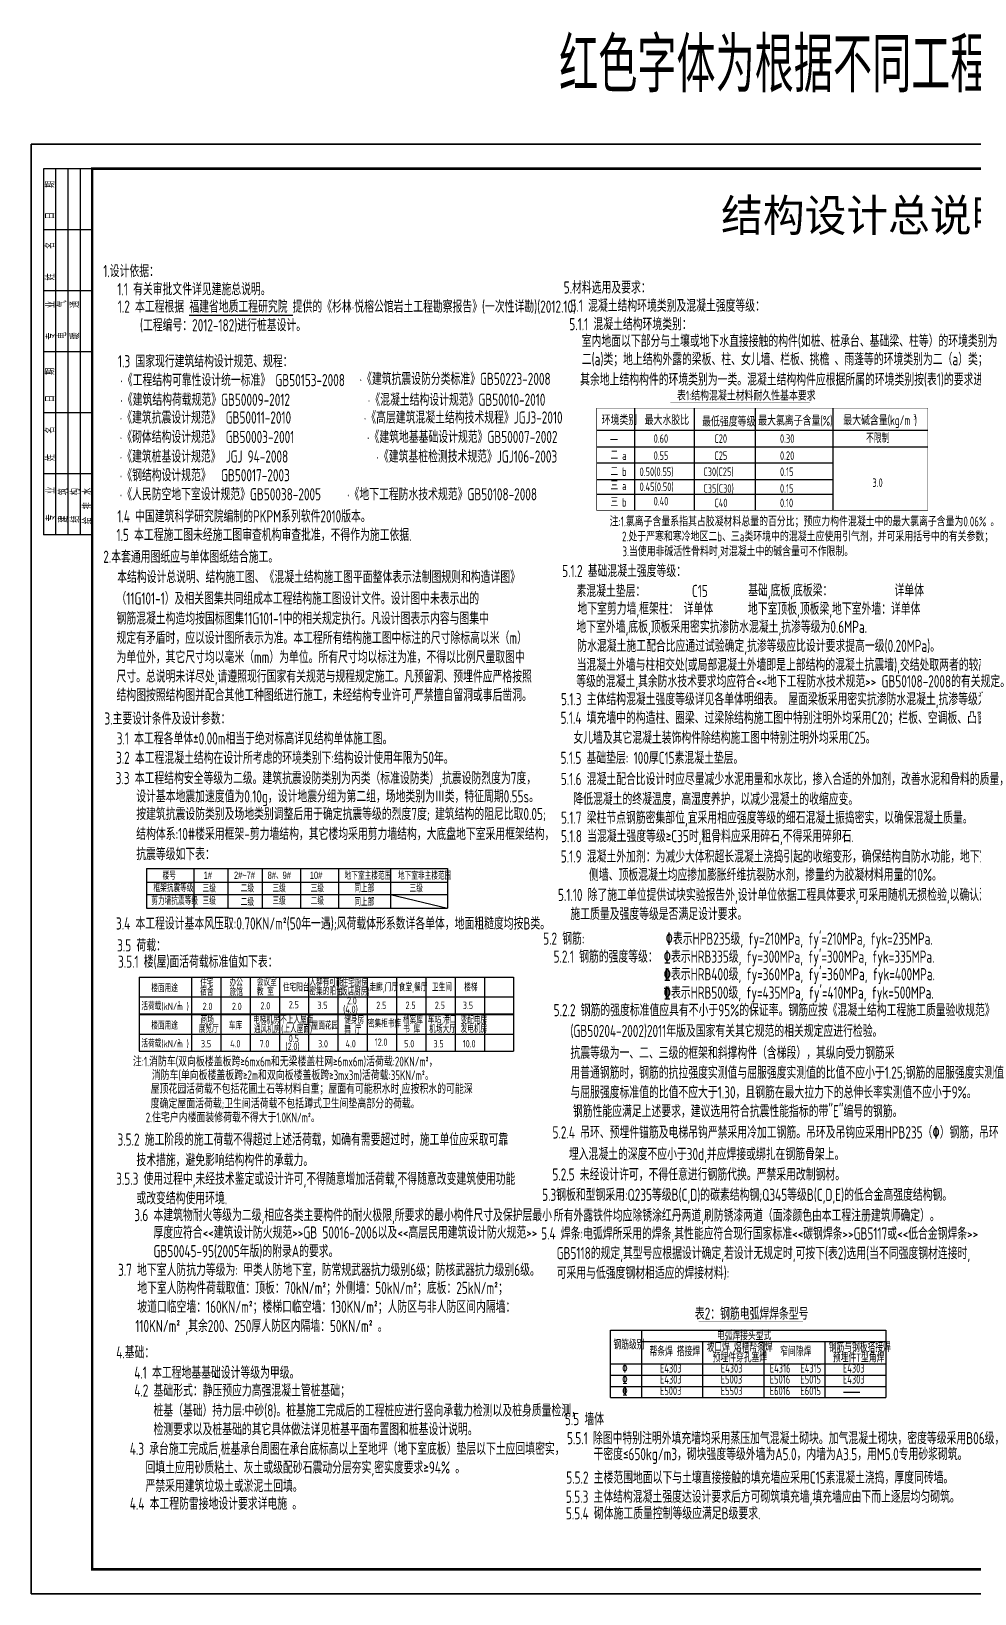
# Model space of a CAD drawing. Header units: millimetres. Extents: x -981077 to -572908, y -546666 to -409449.
# Drawn here: x -799721 to -761060, y -473482 to -409449 of the extents above; entities that cross this region are included whole.
import ezdxf
from ezdxf.enums import TextEntityAlignment as Align

# ---------------------------------------------------------------- set-up
doc = ezdxf.new("R2010")
doc.units = ezdxf.units.MM
doc.header["$LTSCALE"] = 1000
for name, color, linetype in [('HZ', 7, 'Continuous'), ('mb-标准层', 7, 'Continuous'), ('TEXT', 6, 'Continuous'), ('图框', 7, 'Continuous'), ('说明文本', 7, 'Continuous')]:
    doc.layers.add(name, color=color, linetype=linetype)
doc.styles.add('DX', font='romand.shx', dxfattribs={"width": 0.7, "bigfont": 'tssdchn.shx'})
doc.styles.add('FF', font='sjrf.shx', dxfattribs={"width": 0.7, "bigfont": 'hzf.shx'})
doc.styles.add('K', font='ROMANC', dxfattribs={"width": 0.8, "bigfont": 'NHZTXT1'})
doc.styles.add('TSSD_Dimension', font='tssdeng.shx', dxfattribs={"width": 0.7, "bigfont": 'tssdchn.shx'})
doc.styles.add('TSSD_Rein', font='Tssdeng.shx', dxfattribs={"width": 0.7, "bigfont": 'HZFS.SHX'})

msp = doc.modelspace()

# ---------------------------------------------------------------- linework, layer by layer
at = {"layer": 'HZ', "color": 1, "ltscale": 0.2}
for p, q in [((-794997.379, -443753.506), (-794997.379, -445381.002)), ((-794997.379, -443753.506), (-782661.443, -443753.506)), ((-794997.379, -444314.253), (-782661.443, -444314.253)), ((-793064.211, -443753.506), (-793064.211, -445381.002)), ((-791661.459, -443753.506), (-791661.459, -445381.002)), ((-790258.707, -443753.506), (-790258.707, -445381.002)), ((-788692.801, -443753.506), (-788692.801, -445381.002)), ((-787126.896, -443753.506), (-787126.896, -445381.002)), ((-785005.241, -443753.506), (-785005.241, -445381.002)), ((-782661.443, -443753.506), (-782661.443, -445381.002)), ((-794997.379, -444820.025), (-782661.443, -444820.025)), ((-785005.241, -444820.025), (-782661.443, -445381.002)), ((-794997.379, -445381.002), (-782661.443, -445381.002))]:
    msp.add_line(p, q, dxfattribs=at)
at = {"layer": 'mb-标准层', "color": 2}
for p, q in [((-772554.007, -424897.485), (-772554.007, -429081.737)), ((-773793.048, -448668.975), (-773562.008, -448668.975))]:
    msp.add_line(p, q, dxfattribs=at)
at = {"layer": 'mb-标准层', "color": 3}
for p, q in [((-795294.445, -448215.128), (-779955.017, -448215.128)), ((-795294.445, -448215.128), (-795294.445, -451245.128)), ((-793155.017, -448215.128), (-793155.017, -451245.128)), ((-791955.017, -448215.128), (-791955.017, -451245.128)), ((-790755.017, -448215.128), (-790755.017, -451245.128)), ((-789555.017, -448215.128), (-789555.017, -451245.128)), ((-788355.017, -448215.128), (-788355.017, -451245.128)), ((-787155.017, -448215.128), (-787155.017, -451245.128)), ((-785955.017, -448215.128), (-785955.017, -451245.128)), ((-784755.017, -448215.128), (-784755.017, -451245.128)), ((-783555.017, -448215.128), (-783555.017, -451245.128)), ((-782355.017, -448215.128), (-782355.017, -451245.128)), ((-781155.017, -448215.128), (-781155.017, -451245.128)), ((-779955.017, -448215.128), (-779955.017, -451245.128)), ((-795294.445, -449015.128), (-779955.017, -449015.128)), ((-795294.445, -449715.128), (-779955.017, -449715.128)), ((-795294.445, -449745.128), (-779955.017, -449745.128)), ((-795294.445, -450545.128), (-779955.017, -450545.128)), ((-795294.445, -451245.128), (-779955.017, -451245.128)), ((-775979.213, -462683.419), (-764709.286, -462683.419)), ((-775979.213, -465443.419), (-775979.213, -462683.419)), ((-774700.87, -465443.419), (-774700.87, -462683.419)), ((-764709.286, -462683.419), (-764709.286, -465443.419)), ((-774700.87, -463143.419), (-764709.286, -463143.419)), ((-772209.286, -463138.412), (-772209.286, -465443.419)), ((-769709.286, -463138.412), (-769709.286, -465443.419)), ((-767209.286, -463138.412), (-767209.286, -465443.419)), ((-775979.213, -464063.419), (-764709.286, -464063.419)), ((-775979.213, -464523.419), (-764709.286, -464523.419)), ((-775979.213, -464983.419), (-764709.286, -464983.419)), ((-775979.213, -465443.419), (-764709.286, -465443.419)), ((-766438.72, -465214.254), (-765764.128, -465214.254))]:
    msp.add_line(p, q, dxfattribs=at)
at = {"layer": '图框'}
for p, q in [((-797220.886, -415081.824), (-799220.886, -415081.824)), ((-799220.886, -415081.824), (-799220.886, -430081.824)), ((-798720.886, -415081.824), (-798720.886, -430081.824)), ((-798220.886, -415081.824), (-798220.886, -430081.824)), ((-797720.886, -415081.824), (-797720.886, -430081.824)), ((-797220.886, -417581.824), (-799220.886, -417581.824)), ((-797220.886, -420081.824), (-799220.886, -420081.824)), ((-797220.886, -422581.824), (-799220.886, -422581.824)), ((-797220.886, -425081.824), (-799220.886, -425081.824)), ((-797220.886, -427581.824), (-799220.886, -427581.824)), ((-797220.886, -430081.824), (-799220.886, -430081.824))]:
    msp.add_line(p, q, dxfattribs=at)
for points in [[(-799720.886, -473481.824), (-799720.886, -414081.824), (-715620.886, -414081.824), (-715620.886, -473481.824)], [(-799720.886, -473481.824), (-715620.886, -473481.824), (-715620.886, -414081.824), (-799720.886, -414081.824)]]:
    msp.add_lwpolyline(points, close=True, dxfattribs=at)
at = {"layer": '图框', "const_width": 100}
msp.add_lwpolyline([(-797220.886, -472481.824), (-716620.886, -472481.824), (-716620.886, -415081.824), (-797220.886, -415081.824)], close=True, dxfattribs=at)
at = {"layer": '说明文本', "color": 2}
for p, q in [((-775003.689, -424897.485), (-775003.689, -429081.737)), ((-770054.007, -424897.485), (-770054.007, -429081.737)), ((-766870.065, -424897.485), (-766870.065, -429081.737)), ((-776554.007, -425803.578), (-762979.445, -425803.578)), ((-776554.007, -426484.48), (-762979.445, -426484.48)), ((-776554.007, -427131.563), (-766870.065, -427131.563)), ((-776554.007, -427818.715), (-766870.065, -427818.715)), ((-776554.007, -428424.441), (-766870.065, -428424.441))]:
    msp.add_line(p, q, dxfattribs=at)
at = {"layer": '说明文本', "color": 2, "const_width": 20}
for points in [[(-762979.445, -424897.485), (-762979.445, -429081.737), (-776554.007, -429081.737), (-776554.007, -424897.485), (-762979.445, -424897.485)], [(-773532.205, -424665.313), (-767809.704, -424665.313)]]:
    msp.add_lwpolyline(points, dxfattribs=at)
at = {"layer": '说明文本', "color": 3, "const_width": 20}
msp.add_lwpolyline([(-772368.438, -462341.833), (-768096.92, -462341.833)], dxfattribs=at)

# ---------------------------------------------------------------- texts
at = {"layer": 'HZ', "ltscale": 0.2, "style": 'K', "width": 1.2}
msp.add_text('结构设计总说明(一)', height=1500, dxfattribs=at).set_placement((-763532.462, -417796.099), align=Align.CENTER)
at = {"layer": 'HZ', "color": 1, "ltscale": 0.2, "style": 'FF', "width": 0.7}
for s, p in [('框架抗震等级', (-794714.609, -444719.258)), ('楼号', (-794338.714, -444214.335)), ('1#', (-792654.328, -444188.048)), ('2#~7#', (-791413.67, -444188.048)), ('8#、9#', (-790033.142, -444188.048)), ('10#', (-788305.932, -444188.048)), ('地下室主楼范围', (-786879.214, -444214.335)), ('地下室非主楼范围', (-784694.036, -444214.335)), ('剪力墙抗震等级', (-794800.24, -445244.562)), ('三级', (-792701.292, -444732.616)), ('三级', (-792701.292, -445244.928)), ('二级', (-791136.671, -444732.616)), ('二级', (-791136.671, -445293.593)), ('三级', (-789838.249, -444732.616)), ('三级', (-789838.249, -445244.928)), ('二级', (-788272.344, -445244.928)), ('三级', (-788272.344, -444732.616)), ('同上部', (-786484.049, -444732.616)), ('同上部', (-786484.049, -445293.593)), ('三级', (-784218.531, -444732.616))]:
    msp.add_text(s, height=300, dxfattribs=at).set_placement(p)
at = {"layer": 'mb-标准层', "color": 1, "style": 'TSSD_Dimension'}
for s, height, width, p in [('红色字体为根据不同工程项目修改部分', 2250, 0.75, (-778091.377, -411951.709)), ('1.2 本工程根据 %%U福建省地质工程研究院 %%U提供的《杉林·悦榕公馆岩土工程勘察报告》(一次性详勘)(2012.10)', 500, 0.7, (-796174.955, -420982.742)), ('(工程编号：2012-182)进行桩基设计。', 500, 0.7, (-795265.449, -421745.832)), ('3.1 本工程各单体%%P0.00m相当于绝对标高详见结构单体施工图。', 500, 0.7, (-796217.377, -438678.764)), ('3.3 本工程结构安全等级为二级。建筑抗震设防类别为丙类（标准设防类）,抗震设防烈度为7度，', 500, 0.7, (-796260.491, -440306.064)), ('按建筑抗震设防类别及场地类别调整后用于确定抗震等级的烈度7度; 建筑结构的阻尼比取0.05;', 500, 0.7, (-795419.125, -441777.638)), ('结构体系:10#楼采用框架-剪力墙结构，其它楼均采用剪力墙结构，大底盘地下室采用框架结构，', 500, 0.7, (-795419.125, -442593.843)), ('抗震等级如下表：', 500, 0.7, (-795419.125, -443420.563)), ('3.4 本工程设计基本风压取:0.70KN/m%%1402%%141(50年一遇);风荷载体形系数详各单体，地面粗糙度均按B类。', 500, 0.7, (-796248.197, -446262.79)), ('地下室人防构件荷载取值：顶板：70kN/m%%1402%%141；外侧墙：50kN/m%%1402%%141；底板：25kN/m%%1402%%141；', 500, 0.7, (-795376.038, -461197.67)), ('坡道口临空墙：160KN/m%%1402%%141；楼梯口临空墙：130KN/m%%1402%%141；人防区与非人防区间内隔墙：', 500, 0.7, (-795376.038, -461973.398)), ('110KN/m%%1402%%141 ,其余200、250厚人防区内隔墙：50KN/m%%1402%%141 。', 500, 0.7, (-795456.69, -462758.907)), ('4.1 本工程地基基础设计等级为甲级。', 500, 0.7, (-795500.661, -464671.843)), ('4.2 基础形式：静压预应力高强混凝土管桩基础；', 500, 0.7, (-795500.661, -465403.693)), ('桩基（基础）持力层:中砂(8)。桩基施工完成后的工程桩应进行竖向承载力检测以及桩身质量检测，', 500, 0.7, (-794712.744, -466221.212)), ('检测要求以及桩基础的其它具体做法详见桩基平面布置图和桩基设计说明。', 500, 0.7, (-794712.744, -466991.415))]:
    msp.add_text(s, height=height, dxfattribs=dict(at, width=width)).set_placement(p)
at = {"layer": 'mb-标准层', "style": 'TSSD_Dimension', "width": 0.7}
for s, p in [('1.设计依据：', (-796770.573, -419527.7)), ('1.1 有关审批文件详见建施总说明。', (-796192.388, -420270.014)), ('5.材料选用及要求：', (-777901.907, -420199.714)), ('5.1 混凝土结构环境类别及混凝土强度等级：', (-777625.711, -420946.07)), ('5.1.1 混凝土结构环境类别：', (-777672.228, -421704.104)), ('室内地面以下部分与土壤或地下水直接接触的构件(如桩、桩承台、基础梁、柱等）的环境类别为', (-777161.872, -422392.05)), ('二(a)类；地上结构外露的梁板、柱、女儿墙、栏板、挑檐 、雨蓬等的环境类别为二（a）类；', (-777161.872, -423139.845)), ('1.3 国家现行建筑结构设计规范、规程：', (-796168.124, -423222.867)), ('·《工程结构可靠性设计统一标准》 GB50153-2008', (-796075.536, -423995.728)), ('·《建筑抗震设防分类标准》GB50223-2008', (-786272.092, -423945.75)), ('其余地上结构构件的环境类别为一类。混凝土结构构件应根据所属的环境类别按(表1)的要求进行施工。', (-777230.482, -423972.609)), ('·《建筑结构荷载规范》GB50009-2012               ·《混凝土结构设计规范》GB50010-2010 ', (-796075.536, -424800.871)), ('·《建筑抗震设计规范》 GB50011-2010              ·《高层建筑混凝土结构技术规程》JGJ3-2010', (-796099.8, -425528.425)), ('·《砌体结构设计规范》 GB50003-2001              ·《建筑地基基础设计规范》GB50007-2002 ', (-796099.8, -426325.392)), ('·《建筑桩基设计规范》 JGJ 94-2008                 ·《建筑基桩检测技术规范》JGJ106-2003', (-796099.8, -427126.584)), ('·《钢结构设计规范》  GB50017-2003               ', (-796099.8, -427893.532)), ('·《人民防空地下室设计规范》GB50038-2005     ·《地下工程防水技术规范》GB50108-2008', (-796099.8, -428673.816)), ('1.4 中国建筑科学研究院编制的PKPM系列软件2010版本。', (-796192.388, -429576.025)), ('1.5 本工程施工图未经施工图审查机构审查批准，不得作为施工依据.', (-796227.276, -430338.533)), ('2.本套通用图纸应与单体图纸结合施工。', (-796770.573, -431236.29)), ('本结构设计总说明、结构施工图、《混凝土结构施工图平面整体表示法制图规则和构造详图》', (-796198.631, -432065.765)), ('5.1.2 基础混凝土强度等级：', (-777965.764, -431819.448)), ('素混凝土垫层：         C15', (-777378.668, -432636.905)), ('基础,底板,底板梁：            详单体', (-770343.963, -432612.519)), ('（11G101-1）及相关图集共同组成本工程结构施工图设计文件。设计图中未表示出的', (-796227.276, -432944.127)), ('地下室剪力墙,框架柱： 详单体', (-777339.818, -433361.534)), ('地下室顶板,顶板梁,地下室外墙：详单体', (-770355.153, -433366.608)), ('钢筋混凝土构造均按国标图集11G101-1中的相关规定执行。凡设计图表示内容与图集中', (-796227.276, -433762.146)), ('规定有矛盾时，应以设计图所表示为准。本工程所有结构施工图中标注的尺寸除标高以米（m）', (-796227.276, -434560.077)), ('地下室外墙,底板,顶板采用密实抗渗防水混凝土,抗渗等级为0.6MPa.', (-777381.028, -434107.383)), ('防水混凝土施工配合比应通过试验确定,抗渗等级应比设计要求提高一级(0.20MPa)。', (-777346.695, -434885.976)), ('为单位外，其它尺寸均以毫米（mm）为单位。所有尺寸均以标注为准，不得以比例尺量取图中', (-796227.276, -435347.159)), ('当混凝土外墙与柱相交处(或局部混凝土外墙即是上部结构的混凝土抗震墙),交结处取两者的较高强度', (-777371.042, -435664.569)), ('尺寸。总说明未详尽处,请遵照现行国家有关规范与规程规定施工。凡预留洞、预埋件应严格按照', (-796227.276, -436140.144)), ('等级的混凝土,其余防水技术要求均应符合<<地下工程防水技术规范>> GB50108-2008的有关规定。', (-777386.723, -436338.416)), ('结构图按照结构图并配合其他工种图纸进行施工，未经结构专业许可,严禁擅自留洞或事后凿洞。', (-796227.276, -436904.275)), ('5.1.3 主体结构混凝土强度等级详见各单体明细表。 屋面梁板采用密实抗渗防水混凝土,抗渗等级为0.6MPa.', (-778013.857, -437068.883)), ('3.主要设计条件及设计参数：', (-796723.178, -437864.939)), ('5.1.4 填充墙中的构造柱、圈梁、过梁除结构施工图中特别注明外均采用C20；栏板、空调板、凸窗、飘板、', (-778031.228, -437835.178)), ('女儿墙及其它混凝土装饰构件除结构施工图中特别注明外均采用C25。', (-777508.376, -438651.014)), ('3.2 本工程混凝土结构在设计所考虑的环境类别下:结构设计使用年限为50年。', (-796246.366, -439474.669)), ('5.1.5 基础垫层: 100厚C15素混凝土垫层。', (-778031.228, -439476.011)), ('5.1.6 混凝土配合比设计时应尽量减少水泥用量和水灰比，掺入合适的外加剂，改善水泥和骨料的质量，', (-778021.742, -440344.945)), ('降低混凝土的终凝温度，高湿度养护，以减少混凝土的收缩应变。 ', (-777508.376, -441164.004)), ('5.1.7 梁柱节点钢筋密集部位,宜采用相应强度等级的细石混凝土振捣密实，以确保混凝土质量。', (-778013.456, -441929.542)), ('5.1.8 当混凝土强度等级≥C35时,粗骨料应采用碎石,不得采用碎卵石.', (-778013.501, -442683.399)), ('5.1.9 混凝土外加剂：为减少大体积超长混凝土浇捣引起的收缩变形，确保结构自防水功能，地下室底板、', (-778021.742, -443518.565)), ('侧墙、顶板混凝土均应掺加膨胀纤维抗裂防水剂，掺量约为胶凝材料用量的10%%%。', (-776862.748, -444268.756)), ('5.1.10 除了施工单位提供试块实验报告外,设计单位依据工程具体要求,可采用随机无损检验,以确认混凝土的', (-778136.905, -445091.976)), ('施工质量及强度等级是否满足设计要求。', (-777627.872, -445875.075)), ('3.5 荷载：', (-796201.964, -447160.971)), ('5.2 钢筋:', (-778744.72, -446884.77)), ('3.5.1 楼(屋)面活荷载标准值如下表：', (-796165.77, -447830.268)), ('5.2.1 钢筋的强度等级：', (-778318.775, -447621.636)), ('5.2.2 钢筋的强度标准值应具有不小于95%%%的保证率。钢筋应按《混凝土结构工程施工质量验收规范》', (-778314.244, -449816.047)), ('(GB50204-2002)2011年版及国家有关其它规范的相关规定应进行检验。', (-777628.679, -450668.069)), ('抗震等级为一、二、三级的框架和斜撑构件（含梯段），其纵向受力钢筋采', (-777628.679, -451565.271)), ('用普通钢筋时，钢筋的抗拉强度实测值与屈服强度实测值的比值不应小于1.25;钢筋的屈服强度实测值', (-777628.679, -452376.892)), ('与屈服强度标准值的比值不应大于1.30，且钢筋在最大拉力下的总伸长率实测值不应小于9%。', (-777628.679, -453181.174)), ('钢筋性能应满足上述要求，建议选用符合抗震性能指标的带"E"编号的钢筋。', (-777525.065, -453957.678)), ('3.5.2 施工阶段的施工荷载不得超过上述活荷载，如确有需要超过时，施工单位应采取可靠', (-796186.199, -455118.413)), ('5.2.4 吊环、预埋件锚筋及电梯吊钩严禁采用冷加工钢筋。吊环及吊钩应采用HPB235（%%130）钢筋，吊环', (-778360.239, -454825.645)), ('埋入混凝土的深度不应小于30d,并应焊接或绑扎在钢筋骨架上。', (-777691.41, -455713.581)), ('技术措施，避免影响结构构件的承载力。', (-795414.047, -455959.958)), ('3.5.3 使用过程中,未经技术鉴定或设计许可,不得随意增加活荷载,不得随意改变建筑使用功能', (-796240.754, -456725.365)), ('5.2.5 未经设计许可，不得任意进行钢筋代换。严禁采用改制钢材。', (-778366.299, -456549.341)), ('或改变结构使用环境.', (-795414.047, -457523.114)), ('5.3钢板和型钢采用:Q235等级B(C,D)的碳素结构钢;Q345等级B(C,D,E)的低合金高强度结构钢。', (-778787.026, -457383.698)), ('3.6 本建筑物耐火等级为二级,相应各类主要构件的耐火极限,所要求的最小构件尺寸及保护层最小', (-795500.661, -458215.171)), ('所有外露铁件均应除锈涂红丹两道,刷防锈漆两道（面漆颜色由本工程注册建筑师确定）。', (-778308.27, -458228.078)), ('厚度应符合<<建筑设计防火规范>>GB 50016-2006以及<<高层民用建筑设计防火规范>>', (-794712.744, -458927.739)), ('5.4 焊条:电弧焊所采用的焊条,其性能应符合现行国家标准<<碳钢焊条>>GB5117或<<低合金钢焊条>>', (-778828.141, -458969.157)), ('GB50045-95(2005年版)的附录A的要求。', (-794712.744, -459692.834)), ('GB5118的规定,其型号应根据设计确定,若设计无规定时,可按下(表2)选用(当不同强度钢材连接时,', (-778192.644, -459773.505)), ('3.7 地下室人防抗力等级为: 甲类人防地下室，防常规武器抗力级别6级；防核武器抗力级别6级。', (-796163.956, -460459.768)), ('可采用与低强度钢材相适应的焊接材料):', (-778192.644, -460581.454)), ('4.基础：', (-796238.465, -463841.354)), ('5.5 墙体', (-777852.845, -466574.311)), ('4.3 承台施工完成后,桩基承台周圈在承台底标高以上至地坪（地下室底板）垫层以下土应回填密实，', (-795683.046, -467791.514)), ('回填土应用砂质粘土、灰土或级配砂石震动分层夯实,密实度要求≥94%%% 。', (-795040.277, -468557.945)), ('5.5.2 主楼范围地面以下与土壤直接接触的填充墙应采用C15素混凝土浇捣，厚度同砖墙。', (-777798.03, -468970.472)), ('严禁采用建筑垃圾土或淤泥土回填。', (-795040.277, -469313.703)), ('5.5.3 主体结构混凝土强度达设计要求后方可砌筑填充墙,填充墙应由下而上逐层均匀砌筑。', (-777811.691, -469756.075)), ('4.4 本工程防雷接地设计要求详电施 。', (-795683.046, -470040.271)), ('5.5.4 砌体施工质量控制等级应满足B级要求.', (-777811.691, -470435.851))]:
    msp.add_text(s, height=500, dxfattribs=at).set_placement(p)
at = {"layer": 'mb-标准层', "color": 2, "style": 'TSSD_Dimension', "width": 0.7}
for s, height, p in [('表1:结构混凝土材料耐久性基本要求', 400, (-773262.051, -424582.608)), ('环境类别', 400, (-776348.446, -425581.782)), ('最大水胶比', 400, (-774584.956, -425581.782)), ('最大氯离子含量(%)', 400, (-769934.582, -425609.371)), ('最大碱含量(kg/m )', 400, (-766448.031, -425591.1)), ('3', 200, (-763579.29, -425355.367)), ('最低强度等级', 400, (-772231.856, -425644.126)), ('一', 350, (-776001.521, -426408.528)), ('0.60', 350, (-774219.087, -426316.97)), ('C20', 350, (-771729.588, -426316.97)), ('0.30', 350, (-769040.585, -426316.97)), ('不限制', 350, (-765515.75, -426316.97)), ('二 a', 350, (-775986.515, -427014.782)), ('0.55', 350, (-774219.087, -427014.782)), ('C25', 350, (-771729.588, -427014.782)), ('0.20', 350, (-769040.585, -427014.782)), ('二 b', 350, (-775986.515, -427675.221)), ('0.50(0.55)', 350, (-774793.626, -427675.221)), ('C30(C25)', 350, (-772182.256, -427675.221)), ('0.15', 350, (-769040.585, -427675.221)), ('三 a', 350, (-775986.515, -428253.806)), ('0.45(0.50)', 350, (-774793.626, -428290.952)), ('C35(C30)', 350, (-772182.256, -428361.519)), ('0.15', 350, (-769040.585, -428361.519)), ('3.0', 350, (-765251.696, -428123.428)), ('三 b', 350, (-775986.515, -428927.387)), ('0.40', 350, (-774219.087, -428883.107)), ('C40', 350, (-771729.588, -428953.675)), ('0.10', 350, (-769040.585, -428953.675)), ('注:1.氯离子含量系指其占胶凝材料总量的百分比；预应力构件混凝土中的最大氯离子含量为0.06%%% 。', 400, (-776020.147, -429738.315)), ('2.处于严寒和寒冷地区二b、三a类环境中的混凝土应使用引气剂，并可采用括号中的有关参数；', 400, (-775513.159, -430353.55)), ('3.当使用非碱活性骨料时,对混凝土中的碱含量可不作限制。', 400, (-775497.721, -430962.798)), ("  %%130表示HPB235级, fy=210MPa, fy'=210MPa, fyk=235MPa.", 500, (-774152.532, -446886.003)), ("%%131表示HRB335级, fy=300MPa, fy'=300MPa, fyk=335MPa.", 500, (-773806.961, -447623.316)), ("%%132表示HRB400级, fy=360MPa, fy'=360MPa, fyk=400MPa.", 500, (-773806.961, -448342)), ("%%132表示HRB500级, fy=435MPa, fy'=410MPa, fyk=500MPa.", 500, (-773806.961, -449096.655))]:
    msp.add_text(s, height=height, dxfattribs=at).set_placement(p)
at = {"layer": 'mb-标准层', "color": 3, "style": 'TSSD_Dimension', "width": 0.7}
for s, height, p in [('楼面用途', 300, (-794804.63, -448823.445)), ('宿舍', 300, (-792796.865, -448967.904)), ('住宅', 300, (-792796.865, -448600.191)), ('旅馆', 300, (-791596.865, -448981.036)), ('办公', 300, (-791596.865, -448587.058)), ('教 室', 300, (-790478.798, -448959.885)), ('会议室', 300, (-790478.798, -448567.97)), ('住宅阳台', 300, (-789409.358, -448791.951)), ('密集的阳台', 300, (-788324.213, -448950.031)), ('人群有可能', 300, (-788324.213, -448567.682)), ('(饭店厨房)', 300, (-787127.754, -448962.775)), ('住宅厨房', 300, (-787006.92, -448600.517)), ('走廊,门厅', 300, (-785863.909, -448785.854)), ('食堂,餐厅', 300, (-784663.909, -448785.854)), ('卫生间', 300, (-783303.68, -448785.854)), ('楼梯', 300, (-781979.443, -448785.854)), ('活荷载(kN/m )', 300, (-795208.972, -449561.916)), ('2', 200, (-793717.964, -449405.932)), ('2.0', 300, (-792699.264, -449561.916)), ('2.0', 300, (-791499.264, -449561.916)), ('2.0', 300, (-790329.777, -449535.058)), ('2.5', 300, (-789171.086, -449488.57)), ('3.5', 300, (-787998.815, -449514.885)), ('(4.0)', 300, (-786941.854, -449682.669)), ('2.0', 300, (-786783.839, -449329.699)), ('2.5', 300, (-785583.839, -449514.928)), ('2.5', 300, (-784383.839, -449514.928)), ('2.5', 300, (-783183.839, -449514.928)), ('3.5', 300, (-782036.541, -449514.928)), ('楼面用途', 300, (-794804.63, -450353.445)), ('商场', 300, (-792782.922, -450118.155)), ('车库', 300, (-791624.75, -450353.445)), ('电梯机房', 300, (-790633.66, -450125.642)), ('不上人屋面', 300, (-789522.507, -450115.926)), ('屋面花园', 300, (-788234.811, -450353.445)), ('健身房', 300, (-786895.383, -450119.56)), ('密集柜书库', 300, (-785926.289, -450274.006)), ('档案库', 300, (-784491.622, -450132.554)), ('车站,港口', 300, (-783475.061, -450106.567)), ('变配电房', 300, (-782128.333, -450130.625)), ('活荷载(kN/m )', 300, (-795208.972, -451091.916)), ('2', 200, (-793717.964, -450945.638)), ('展览厅', 300, (-792860.794, -450489.149)), ('3.5', 300, (-792768.979, -451091.916)), ('4.0', 300, (-791568.979, -451091.916)), ('通风机房', 300, (-790597.865, -450508.025)), ('7.0', 300, (-790368.979, -451091.916)), ('(上人屋面)', 300, (-789481.069, -450491.997)), ('0.5', 300, (-789169.896, -450874.19)), ('3.0', 300, (-787969.896, -451091.916)), ('舞 厅', 300, (-786895.383, -450522.362)), ('4.0', 300, (-786840.528, -451091.916)), ('12.0', 300, (-785649.251, -451025.635)), ('书 库', 300, (-784483.23, -450501.637)), ('5.0', 300, (-784440.528, -451091.916)), ('机场大厅', 300, (-783412.275, -450498.716)), ('3.5', 300, (-783240.528, -451091.916)), ('发电机房', 300, (-782128.333, -450490.277)), ('10.0', 300, (-782040.528, -451091.916)), ('注:1.消防车(双向板楼盖板跨%%1476mx6m和无梁楼盖柱网%%1476mx6m)活荷载:20KN/m%%1402%%141，', 400, (-795555.831, -451872.214)), ('(2.0)', 300, (-789308.932, -451200.779)), ('消防车(单向板楼盖板跨%%1472m和双向板楼盖板跨%%1473mx3m)活荷载:35KN/m%%1402%%141。', 400, (-794781.108, -452431.632)), ('屋顶花园活荷载不包括花圃土石等材料自重；屋面有可能积水时,应按积水的可能深', 400, (-794827.083, -452992.558)), ('度确定屋面活荷载;卫生间活荷载不包括蹲式卫生间垫高部分的荷载。', 400, (-794827.083, -453592.558)), ('2.住宅户内楼面装修荷载不得大于1.0KN/m%%1402%%141。', 400, (-795031.659, -454163.792)), ('表2：钢筋电弧焊焊条型号', 500, (-772529.337, -462252.341)), ('电弧焊接头型式', 350, (-771627.624, -463089.907)), ('钢筋级别', 350, (-775865.002, -463462.79)), ('帮条焊 搭接焊', 350, (-774385.53, -463741.696)), ('坡口焊 熔槽帮条焊', 350, (-772049.267, -463569.242)), ('窄间隙焊 ', 350, (-769035.859, -463741.696)), ('钢筋与钢板搭接焊', 350, (-767044.736, -463569.242)), ('%%130', 350, (-775500.065, -464420.854)), ('E4303', 350, (-773958.512, -464420.854)), ('预埋件穿孔塞焊 ', 350, (-771798.256, -463992.537)), ('E4303', 350, (-771466.928, -464420.854)), ('E4316', 350, (-769458.84, -464420.854)), ('E4315', 350, (-768203.786, -464420.854)), ('预埋件T型角焊', 350, (-766872.166, -463992.537)), ('E4303', 350, (-766462.397, -464420.854)), ('%%131', 350, (-775500.065, -464871.751)), ('E4303', 350, (-773958.512, -464871.751)), ('E5003', 350, (-771466.928, -464871.751)), ('E5016', 350, (-769458.84, -464871.751)), ('E5015', 350, (-768203.786, -464871.751)), ('E4303', 350, (-766462.397, -464871.751)), ('%%132', 350, (-775500.065, -465343.387)), ('E5003', 350, (-773958.512, -465343.387)), ('E5503', 350, (-771466.928, -465343.387)), ('E6016', 350, (-769458.84, -465343.387)), ('E6015', 350, (-768203.786, -465343.387))]:
    msp.add_text(s, height=height, dxfattribs=at).set_placement(p)
at = {"layer": 'mb-标准层', "color": 6, "style": 'TSSD_Dimension', "width": 0.7}
for s, p in [('5.5.1 除图中特别注明外填充墙均采用蒸压加气混凝土砌块。加气混凝土砌块，密度等级采用B06级，', (-777767.155, -467356.519)), ('干密度≤650kg/m3，砌块强度等级外墙为A5.0，内墙为A3.5，用M5.0专用砂浆砌筑。', (-776682.526, -468010.196))]:
    msp.add_text(s, height=500, dxfattribs=at).set_placement(p)
at = {"layer": 'TEXT', "color": 1, "ltscale": 99, "style": 'TSSD_Rein', "width": 0.7}
msp.add_text('设计基本地震加速度值为0.10g，设计地震分组为第二组，场地类别为Ⅲ类，特征周期0.55s。', height=500, dxfattribs=at).set_placement((-795419.125, -441053.72))
at = {"layer": '图框', "style": 'DX', "width": 0.7}
for s, p in [('日      期', (-798973.486, -416365.61, 2200)), ('姓      名 ', (-798968.47, -418794.41)), ('专      业', (-798958.728, -421295.393)), ('电      气', (-798488.546, -421269.291, 2200)), ('暖      通', (-797955.213, -421291.916, 2200)), ('日     期', (-798973.486, -423950.805, 2200)), ('姓     名', (-798968.47, -426355.939)), ('专     业', (-798958.728, -428826.504)), ('建     筑', (-798438.323, -428879.68, 2200)), ('结     构', (-797947.256, -428879.68, 2200)), ('给  排  水', (-797450.36, -428899.736, 2200))]:
    msp.add_text(s, height=320, rotation=90, dxfattribs=at).set_placement(p, align=Align.MIDDLE)

doc.saveas('drawing.dxf')
